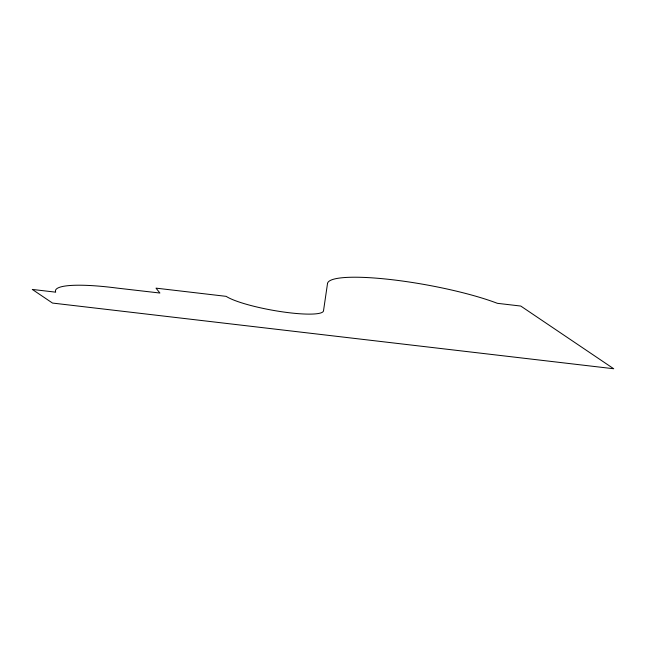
<?xml version="1.0" encoding="UTF-8"?>
<svg xmlns="http://www.w3.org/2000/svg" width="646" height="646" viewBox="0 0 646 646"><rect width="100%" height="100%" fill="white"/><g stroke="black" fill="none" stroke-linecap="round" stroke-linejoin="round"><path stroke-width="0.97" d="M327.514 283.546L323.509 310.815A50.969 8.503 10.3 0 1 281.39 311.695A50.969 8.503 10.3 0 1 226.157 296.353L156.009 288.14L159.909 293.034L117.322 288.124A84.432 14.083 10.3 0 0 55.685 292.17L32.3 289.432L52.504 303.063L613.7 368.745L520.773 306.051L497.388 303.321A97.699 16.295 10.3 0 0 391.928 279.702A97.699 16.295 10.3 0 0 327.514 283.546"/></g></svg>
